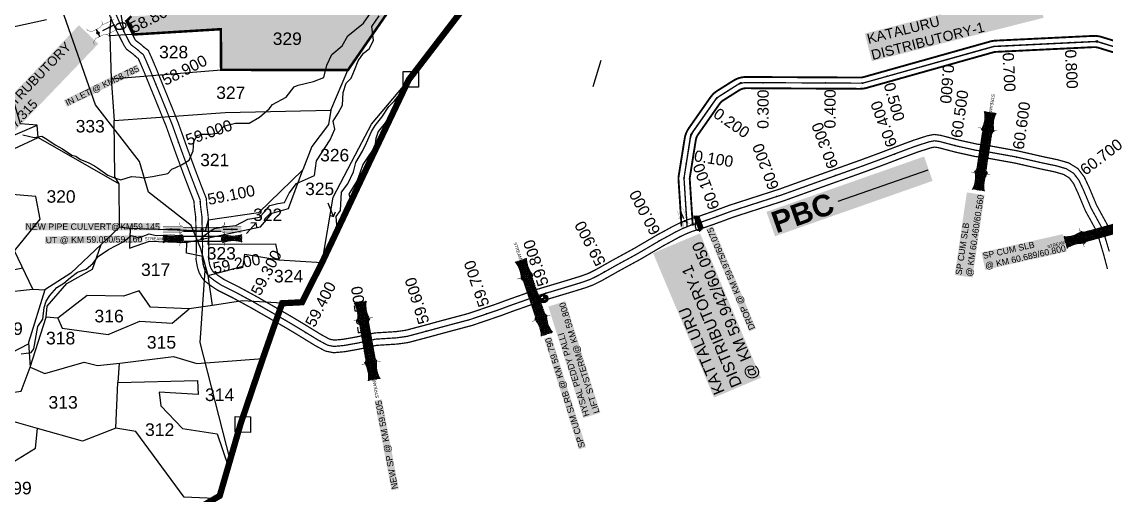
# Model space of a CAD drawing. Header units: inches. Extents: x 206739 to 240559, y 1587423 to 1599564.
# Drawn here: x 216121 to 217858, y 1589237 to 1589996 of the extents above; entities that cross this region are included whole.
import ezdxf
from ezdxf.enums import TextEntityAlignment as Align

# ---------------------------------------------------------------- set-up
doc = ezdxf.new("R2010")
doc.units = ezdxf.units.IN
doc.header["$MEASUREMENT"] = 0
for name, pattern in [('ACAD_ISO02W100', [15, 12, -3]), ('DASHED2', [0.375, 0.25, -0.125]), ('HIDDEN2', [0.1875, 0.125, -0.0625])]:
    doc.linetypes.add(name, pattern=pattern)
for name, color, linetype in [('BLOCK', 72, 'Continuous'), ('BOUNDRY STONES', 240, 'Continuous'), ('CANAL1', 7, 'Continuous'), ('CSMark', 72, 'Continuous'), ('PLOT NO', 7, 'Continuous'), ('PLOTS', 7, 'Continuous'), ('PLOTS NO', 7, 'Continuous'), ('ROADS', 1, 'Continuous'), ('STREAMS', 4, 'Continuous'), ('STRUCTURE', 5, 'Continuous'), ('text1', 7, 'Continuous'), ('text2', 7, 'Continuous'), ('Title', 7, 'Continuous'), ('Unknown_Area_Type', 7, 'Continuous'), ('VILLAGE BOUNDRY', 5, 'Continuous'), ('WUA-17', 3, 'Continuous')]:
    doc.layers.add(name, color=color, linetype=linetype)
doc.styles.add('FONT1', font='Arial')
doc.styles.get("Standard").update_dxf_attribs({"font": 'arial.ttf'})
doc.dimstyles.get("Standard").update_dxf_attribs({"dimtxt": 0.18, "dimasz": 0.18, "dimexe": 0.18, "dimexo": 0.0625, "dimgap": 0.09, "dimtad": 0, "dimtih": 1, "dimtoh": 1, "dimdec": 4, "dimzin": 0, "dimdsep": 46, "dimtxsty": 'Standard', "dimcen": 0.09, "dimadec": 0, "dimazin": 0, "dimtfac": 1, "dimtdec": 4, "dimtofl": 0, "dimtmove": 0, "dimatfit": 3, "dimfxl": 1, "dimtolj": 1, "dimtzin": 0, "dimarcsym": 0})

# ---------------------------------------------------------------- blocks, each defined once
blk = doc.blocks.new('gfgfdgfdgdfg')
at = {"layer": 'PLOTS NO', "color": 0}
for points in [[(19741.3, 7371.2), (19732, 7370.5), (19732.1, 7359.5)], [(19732, 7370.5), (19753.7, 7348.9)]]:
    blk.add_lwpolyline(points, dxfattribs=at)
blk = doc.blocks.new('DROP')
h = blk.add_hatch()
h.set_pattern_fill('ANSI31', color=1, scale=10, angle=45)
h.set_pattern_definition([(90, (-324.4107, -25.7687), (-1.25, 0), [])])
h.paths.add_polyline_path([(-9.9, -4.3), (-13.8, 4.1), (13.8, 4.1), (10.2, -4.3)])
at = {"layer": 'STRUCTURE', "color": 5, "const_width": 0.49}
blk.add_lwpolyline([(-9.9, -4.3), (-13.8, 4.1), (13.8, 4.1), (10.2, -4.3), (-9.9, -4.3)], dxfattribs=at)
at = {"layer": 'STRUCTURE', "color": 5}
blk.add_circle((0, 0), 1.33, dxfattribs=at)
blk = doc.blocks.new('PUMP')
at = {"layer": 'text2', "linetype": 'Continuous'}
h = blk.add_hatch(color=5, dxfattribs=at)
h.dxf.hatch_style = 1
edge = h.paths.add_edge_path(flags=17)
edge.add_arc((0, 0), 10.1, 0, 360)
edge = h.paths.add_edge_path()
edge.add_arc((0, 0), 13.4, 0, 360)
h = blk.add_hatch(dxfattribs=at)
h.set_pattern_fill('ANSI37', color=1, scale=10)
h.set_pattern_definition([(45, (-205292.2248, -1596949.1993), (-0.8838834765, 0.8838834765), []), (135, (-205292.2248, -1596949.1993), (-0.8838834765, -0.8838834765), [])])
h.paths.add_polyline_path([(0, 10.1), (0, 0), (10.1, 0, 0.414214)])
h.paths.add_polyline_path([(0, 0), (-10.1, 0, 0.414214), (0, -10.1)])
at = {"layer": 'text2', "color": 5, "linetype": 'Continuous'}
for radius in [13.4, 10.1]:
    blk.add_circle((0, 0), radius, dxfattribs=at)
at = {"layer": 'text2', "linetype": 'Continuous'}
blk.add_circle((0, 0), 1.3, dxfattribs=at)
blk = doc.blocks.new('CIRCLE-BOX')
for p, q in [((-0.5, 0), (0.5, 0)), ((0, 0.5), (0, -0.5))]:
    blk.add_line(p, q)
blk.add_circle((0, 0), 0.2)
blk = doc.blocks.new('OT')
at = {"layer": 'STRUCTURE', "color": 190}
for points, const_width in [([(769751.4, 1706595.8), (769729.4, 1706595.8)], 0.5), ([(769775.2, 1706601.8), (769775.2, 1706597.8), (769769.2, 1706593.8), (769761.8, 1706593.8), (769754.4, 1706593.8), (769748.4, 1706597.8), (769748.4, 1706601.8)], 0.5), ([(769761.8, 1706593.8), (769761.8, 1706581)], 2.5), ([(769751.4, 1706579), (769729.4, 1706579)], 0.5), ([(769748.4, 1706573), (769748.4, 1706577), (769754.4, 1706581), (769761.8, 1706581), (769761.8, 1706581), (769761.8, 1706581), (769769.2, 1706581), (769775.2, 1706577), (769775.2, 1706573)], 0.5)]:
    blk.add_lwpolyline(points, dxfattribs=dict(at, const_width=const_width))
at = {"layer": 'STRUCTURE', "color": 0}
blk.add_circle((769761.8, 1706587.4), 1.87, dxfattribs=at)
blk.add_leader([(769732.6, 1706587.4), (769753.8, 1706587.4)], dimstyle='Standard', override={"dimasz": 10, "dimgap": 0.09, "dimtad": 0}, dxfattribs=at)
blk = doc.blocks.new('UT')
at = {"layer": 'STRUCTURE'}
h = blk.add_hatch(dxfattribs=at)
h.set_pattern_fill('DASH', color=150, scale=8, angle=-39.6278, style=0)
h.set_pattern_definition([(320.372247933, (-4370.464, -6260.8811), (1.40800153113, 0.132407282), [1, -1])])
h.paths.add_polyline_path([(765163, 1700681.9), (765165.6, 1700680.6), (765167.2, 1700680.3), (765169.1, 1700680), (765172.4, 1700679.6), (765176.4, 1700679.3), (765179.5, 1700679.5), (765183.1, 1700679.9), (765187.7, 1700680.9), (765188.9, 1700681.2), (765193.1, 1700682.2), (765196.1, 1700680.2), (765196.1, 1700672.2), (765193.1, 1700670.2), (765190.5, 1700670.8), (765188.1, 1700671.3), (765185.5, 1700671.8), (765183.6, 1700672.1), (765181, 1700672.5), (765180.3, 1700672.5), (765178.5, 1700672.6), (765176.7, 1700672.6), (765174.6, 1700672.5), (765172.5, 1700672.3), (765170.4, 1700672), (765168.5, 1700671.7), (765166.1, 1700671.2), (765165, 1700670.8), (765163, 1700669.7)])
h.paths.add_polyline_path([(765259.1, 1700682.2), (765256.1, 1700680.2), (765256.1, 1700672.2), (765259.1, 1700670.2), (765261.9, 1700671), (765264.4, 1700671.6), (765266.4, 1700672), (765269.1, 1700672.5), (765272.7, 1700673), (765276.1, 1700673.1), (765278.6, 1700672.9), (765281.2, 1700672.7), (765283.9, 1700672.3), (765286.4, 1700671.9), (765288, 1700671.3), (765289.2, 1700670.6), (765289.1, 1700682.7), (765287.6, 1700681.8), (765285.7, 1700681.2), (765283, 1700680.7), (765281.2, 1700680.4), (765276.7, 1700679.9), (765272.7, 1700679.9), (765268.7, 1700680.3), (765264.8, 1700681), (765261.2, 1700681.7)])
at = {"layer": 'STRUCTURE', "color": 150, "const_width": 0.628}
for points in [[(765190.1, 1700688.2), (765190.1, 1700684.2), (765196.1, 1700680.2), (765256.1, 1700680.2), (765262.1, 1700684.2), (765262.1, 1700688.2)], [(765190.1, 1700664.2), (765190.1, 1700668.2), (765196.1, 1700672.2), (765256.1, 1700672.2), (765262.1, 1700668.2), (765262.1, 1700664.2)]]:
    blk.add_lwpolyline(points, dxfattribs=at)
at = {"layer": 'STRUCTURE', "color": 150}
for points in [[(765196.1, 1700680.2), (765256.1, 1700680.2)], [(765196.1, 1700672.2), (765256.1, 1700672.2)], [(765196.1, 1700672.2), (765256.1, 1700672.2)]]:
    blk.add_lwpolyline(points, dxfattribs=at)
at = {"layer": 'STRUCTURE', "color": 0}
blk.add_circle((765226.1, 1700676.2), 1.89, dxfattribs=at)
at = {"layer": 'STRUCTURE', "color": 150}
for points in [[(765163, 1700681.9), (765164.4, 1700681.1), (765167.9, 1700680.2), (765171.2, 1700679.8), (765176.1, 1700679.4), (765184.7, 1700680.3), (765193.1, 1700682.2)], [(765163, 1700669.7), (765164.3, 1700670.6), (765167.8, 1700671.6), (765171.2, 1700672.1), (765176, 1700672.6), (765184.7, 1700672), (765193.1, 1700670.2)], [(765289.1, 1700682.7), (765287.8, 1700681.9), (765284.3, 1700680.9), (765280.9, 1700680.4), (765276.1, 1700679.8), (765267.4, 1700680.5), (765259.1, 1700682.2)], [(765289.2, 1700670.6), (765287.8, 1700671.4), (765284.2, 1700672.3), (765280.9, 1700672.7), (765276.1, 1700673.1), (765267.4, 1700672.2), (765259.1, 1700670.2)]]:
    blk.add_spline(points, degree=3, dxfattribs=at)
at = {"layer": 'STRUCTURE', "color": 0}
blk.add_text('STREAM', height=5, dxfattribs=at).set_placement((765148.2, 1700675.8), align=Align.MIDDLE_CENTER)
for points in [[(765190.9, 1700676), (765164.2, 1700675.8)], [(765289.3, 1700676.7), (765265.4, 1700676.4)]]:
    blk.add_leader(points, dimstyle='Standard', override={"dimasz": 10, "dimgap": 0.09, "dimtad": 0}, dxfattribs=at)
blk = doc.blocks.new('SLB')
at = {"layer": 'STRUCTURE'}
h = blk.add_hatch(dxfattribs=at)
h.set_pattern_fill('DOTS', color=6, scale=20, angle=320.3722, style=0)
h.set_pattern_definition([(320.372247934, (-159.4327, -72.9564), (1.2786241598, 0.5641323054), [0, -1.25])])
h.paths.add_polyline_path([(769699.5, 1706871.1), (769699.5, 1706861.1), (769729.1, 1706861.1), (769732.1, 1706863.1), (769792.1, 1706863.1), (769795.1, 1706861.1), (769824.7, 1706861.1), (769824.7, 1706871.1), (769795.1, 1706871.1), (769792.1, 1706869.1), (769732.1, 1706869.1), (769729.1, 1706871.1)])
at = {"layer": 'STRUCTURE', "color": 6, "linetype": 'ACAD_ISO02W100', "ltscale": 0.5, "const_width": 0.5}
for points in [[(769699.5, 1706871.1), (769729.1, 1706871.1)], [(769795.1, 1706871.1), (769824.7, 1706871.1)], [(769699.5, 1706861.1), (769729.1, 1706861.1)], [(769795.1, 1706861.1), (769824.7, 1706861.1)]]:
    blk.add_lwpolyline(points, dxfattribs=at)
at = {"layer": 'STRUCTURE', "color": 6, "const_width": 0.628}
for points in [[(769726.1, 1706877.1), (769726.1, 1706873.1), (769732.1, 1706869.1), (769792.1, 1706869.1), (769798.1, 1706873.1), (769798.1, 1706877.1)], [(769726.1, 1706855.1), (769726.1, 1706859.1), (769732.1, 1706863.1), (769792.1, 1706863.1), (769798.1, 1706859.1), (769798.1, 1706855.1)]]:
    blk.add_lwpolyline(points, dxfattribs=at)
at = {"layer": 'STRUCTURE', "color": 6}
blk.add_lwpolyline([(769732.1, 1706863.1), (769792.1, 1706863.1)], dxfattribs=at)
blk.add_lwpolyline([(769732.1, 1706863.1), (769792.1, 1706863.1)], dxfattribs=at)
at = {"layer": 'STRUCTURE', "color": 0}
blk.add_circle((769762.1, 1706866.1), 1.24, dxfattribs=at)
for points in [[(769703.8, 1706866), (769726.7, 1706866)], [(769818.6, 1706865.8), (769795.7, 1706865.8)]]:
    blk.add_leader(points, dimstyle='Standard', override={"dimasz": 10, "dimgap": 0.09, "dimtad": 0}, dxfattribs=at)
blk = doc.blocks.new('SP')
at = {"layer": 'STRUCTURE'}
h = blk.add_hatch(dxfattribs=at)
h.set_pattern_fill('DASH', color=256, scale=8, style=0)
edge = h.paths.add_edge_path()
edge.add_spline(control_points=[(769825.7, 1706742.1), (769825.3, 1706741.8), (769823.8, 1706740.8), (769820.9, 1706740.3), (769817, 1706739.7), (769811.4, 1706738.9), (769804, 1706739.7), (769798.4, 1706741), (769795.6, 1706741.6)], knot_values=[0, 0, 0, 0, 1.613557, 5.24513, 8.624976, 13.470124, 22.190216, 30.746377, 30.746377, 30.746377, 30.746377], degree=3, periodic=0)
edge.add_line((769795.6, 1706741.6), (769792.6, 1706739.6))
edge.add_line((769792.6, 1706739.6), (769732.6, 1706739.6))
edge.add_line((769732.6, 1706739.6), (769729.6, 1706741.6))
edge.add_spline(control_points=[(769729.6, 1706741.6), (769726.9, 1706740.9), (769721.3, 1706739.5), (769713.9, 1706738.5), (769708.3, 1706739.1), (769704.4, 1706739.6), (769701.5, 1706740), (769700, 1706741), (769699.5, 1706741.3)], knot_values=[0, 0, 0, 0, 8.556161, 17.276253, 22.121402, 25.501247, 29.13282, 30.746377, 30.746377, 30.746377, 30.746377], degree=3, periodic=0)
edge.add_line((769699.5, 1706741.3), (769699.5, 1706722.1))
edge.add_spline(control_points=[(769699.5, 1706722.1), (769700, 1706722.4), (769701.4, 1706723.4), (769704.3, 1706724), (769708.2, 1706724.5), (769713.8, 1706725.3), (769721.2, 1706724.5), (769726.8, 1706723.3), (769729.6, 1706722.6)], knot_values=[0, 0, 0, 0, 1.613557, 5.24513, 8.624976, 13.470124, 22.190216, 30.746377, 30.746377, 30.746377, 30.746377], degree=3, periodic=0)
edge.add_line((769729.6, 1706722.6), (769732.6, 1706724.6))
edge.add_line((769732.6, 1706724.6), (769792.6, 1706724.6))
edge.add_line((769792.6, 1706724.6), (769795.6, 1706722.6))
edge.add_spline(control_points=[(769795.6, 1706722.6), (769798.4, 1706723.3), (769803.9, 1706724.8), (769811.3, 1706725.8), (769817, 1706725.1), (769820.9, 1706724.7), (769823.8, 1706724.2), (769825.2, 1706723.3), (769825.7, 1706723)], knot_values=[0, 0, 0, 0, 8.556161, 17.276253, 22.121402, 25.501247, 29.13282, 30.746377, 30.746377, 30.746377, 30.746377], degree=3, periodic=0)
edge.add_line((769825.7, 1706723), (769825.7, 1706742.1))
h.paths.add_polyline_path([(769764.2, 1706732.1, -1), (769761.1, 1706732.1, -1)], flags=0)
h.paths.add_polyline_path([(769761.1, 1706732.1, 1), (769764.2, 1706732.1, 1)], flags=16)
at = {"layer": 'STRUCTURE', "const_width": 0.628}
for points in [[(769726.6, 1706747.6), (769726.6, 1706743.6), (769732.6, 1706739.6), (769792.6, 1706739.6), (769798.6, 1706743.6), (769798.6, 1706747.6)], [(769726.6, 1706716.6), (769726.6, 1706720.6), (769732.6, 1706724.6), (769792.6, 1706724.6), (769798.6, 1706720.6), (769798.6, 1706716.6)]]:
    blk.add_lwpolyline(points, dxfattribs=at)
at = {"layer": 'STRUCTURE', "color": 3}
blk.add_lwpolyline([(769732.6, 1706724.6), (769792.6, 1706724.6)], dxfattribs=at)
blk.add_lwpolyline([(769732.6, 1706724.6), (769792.6, 1706724.6)], dxfattribs=at)
at = {"layer": 'STRUCTURE', "color": 0}
blk.add_circle((769762.6, 1706732.1), 1.55, dxfattribs=at)
at = {"layer": 'STRUCTURE'}
for points in [[(769699.5, 1706741.3), (769700.9, 1706740.5), (769704.4, 1706739.6), (769707.8, 1706739.2), (769712.6, 1706738.8), (769721.3, 1706739.7), (769729.6, 1706741.6)], [(769825.7, 1706742.1), (769824.3, 1706741.3), (769820.8, 1706740.3), (769817.5, 1706739.8), (769812.7, 1706739.2), (769804, 1706739.9), (769795.6, 1706741.6)], [(769699.5, 1706722.1), (769700.9, 1706723), (769704.4, 1706724), (769707.7, 1706724.5), (769712.5, 1706725), (769721.2, 1706724.4), (769729.6, 1706722.6)], [(769825.7, 1706723), (769824.3, 1706723.8), (769820.8, 1706724.7), (769817.4, 1706725.1), (769812.6, 1706725.5), (769803.9, 1706724.6), (769795.6, 1706722.6)]]:
    blk.add_spline(points, degree=3, dxfattribs=at)
at = {"layer": 'STRUCTURE', "color": 0}
blk.add_text('STREAM', height=5, dxfattribs=at).set_placement((769684.3, 1706732.1), align=Align.MIDDLE_CENTER)
for points in [[(769727.4, 1706732.1), (769700.8, 1706732.1)], [(769824.4, 1706732.1), (769800.5, 1706732.1)]]:
    blk.add_leader(points, dimstyle='Standard', override={"dimasz": 10, "dimgap": 0.09, "dimtad": 0}, dxfattribs=at)
blk = doc.blocks.new('8888')
at = {"layer": 'Title', "color": 5, "insert": (195105.1, 1605625), "char_height": 23, "width": 173.819, "attachment_point": 1, "rotation": 320.8039, "bg_fill": 1, "box_fill_scale": 1.1, "bg_fill_color": 7, "bg_fill_true_color": 16777215, "bg_fill_transparency": 0}
blk.add_mtext('\\pxql;{\\fArial|b1|i0|c0|p34;\\C1;PBC}', dxfattribs=at)
at = {"layer": 'Title', "color": 1}
blk.add_leader([(195232.7, 1605504.6), (195154, 1605569)], dimstyle='Standard', override={"dimtxt": 5, "dimasz": 50, "dimgap": 0.09, "dimtad": 0, "dimzin": 2}, dxfattribs=at)

msp = doc.modelspace()

# ---------------------------------------------------------------- hatches: boundary and pattern name
at = {"layer": 'PLOTS NO', "true_color": 0xfeeab9}
h = msp.add_hatch(color=254, dxfattribs=at)
h.dxf.hatch_style = 1
h.paths.add_polyline_path([(216724.0713, 1590034.60292), (216643.69372, 1589918.0367), (216440.49957, 1589918.31693), (216440.08307, 1589983.49169), (216301.44803, 1589975.05241), (216289.96611, 1589997.38627), (216296.73223, 1590004.35281), (216451.10591, 1590011.4214), (216533, 1590020), (216534.81414, 1590066.57087), (216529.58075, 1590070.90101), (216485.62417, 1590065.96039), (216411.06294, 1590057.57986), (216268.63602, 1590046.28181), (216262.17002, 1590057.74604), (216299.74038, 1590334.88632), (216294.61548, 1590342.88515), (216165.90683, 1590327.72772), (216172.6152, 1590351.91), (216237.86588, 1590371.12974), (216241.37859, 1590445.13275), (216236.81754, 1590526.87041), (216231.95531, 1590527.03048), (216232.24133, 1590520.30224), (216171.91916, 1590517.34194), (216159.43081, 1590623.344), (216243.56005, 1590649.07111), (216323.49213, 1590673.51472), (216393.12827, 1590692.46552), (216371.98194, 1590702.13859), (216367.68822, 1590787.93485), (216290.05462, 1590738.28223), (216288.80434, 1590748.84656), (216265.85675, 1590746.71294), (216262.39627, 1590712.91226), (216235.37355, 1590713.94219), (216234.81277, 1590738.63897), (216202.94729, 1590737.9154), (216152.49641, 1590721.91647), (216152.06492, 1590772.6881), (216145.04831, 1590823.95677), (216145.50568, 1590848.2328), (216173.34061, 1590887.23331), (216202.88442, 1590939.28735), (216247.59551, 1591032.0461), (216269.07159, 1591062.63306), (216282.53225, 1591063.573), (216305.40022, 1591086.59623), (216380.64425, 1591097.52869), (216431.68328, 1591135.71057), (216438.90989, 1591192.67629), (216498.79441, 1591187.86282), (216474.8432, 1590993.22666), (216489.18583, 1590992.30918), (216494.31919, 1590920.31826), (216795.76517, 1590930.3859), (216772.43039, 1590843.36672), (216869.46699, 1590833.63071), (216877.41899, 1590632.44591), (216877.90882, 1590483.90558), (217052.22766, 1590481.30615), (217117.95439, 1590337.3019), (217085.83298, 1590289.93), (217087.8144, 1590227.12804), (217009.9051, 1590210.87362), (216952.9275, 1590167.32753), (216915.8553, 1590135.04248), (216904.19654, 1590127.87966), (216837.71983, 1590124.39542), (216837.25184, 1590108.44199), (216798.39365, 1590071.71893), (216772.15102, 1590070.10655), (216756.09141, 1590036.88799)])

# ---------------------------------------------------------------- linework, layer by layer
at = {"color": 3}
for p in [(217663.00793, 1589787.88484), (217519.1314, 1589783.50992), (217183, 1589676, 5), (217205.78624, 1589673.27691), (217853.64943, 1589659.08693), (216957, 1589552, 4)]:
    msp.add_point(p, dxfattribs=at)
at = {"layer": 'BOUNDRY STONES'}
for points in [[(216732.18569, 1589915.53466), (216756.80185, 1589915.49657), (216756.76299, 1589890.37896), (216732.14683, 1589890.41705)], [(216462.86695, 1589362.81031), (216487.48312, 1589362.77222), (216487.44426, 1589337.6546), (216462.82809, 1589337.69269)]]:
    msp.add_lwpolyline(points, close=True, dxfattribs=at)
at = {"layer": 'CANAL1', "color": 1, "linetype": 'HIDDEN2', "ltscale": 50, "const_width": 2}
msp.add_lwpolyline([(216270.029, 1590012.309), (216277.935, 1589993.849), (216284.007, 1589981.399), (216288.737, 1589972.261), (216293.714, 1589962.429), (216296.293, 1589958.542), (216302.191, 1589954.058), (216306.31, 1589950.97), (216311.523, 1589946.2), (216315.842, 1589943.037), (216320.064, 1589933.697), (216326.759, 1589917.974), (216337.137, 1589892.417), (216344.867, 1589873.587), (216361.835, 1589831.57), (216377.543, 1589787.667), (216390.744, 1589751.901), (216400.701, 1589725.899), (216406.892, 1589710.203), (216407.58, 1589700.005), (216409.818, 1589683.18), (216410.55542, 1589648.01165), (216410.819, 1589635.441), (216410.475, 1589614.925), (216412.502, 1589603.608), (216414.582, 1589597.486), (216417.738, 1589591.702), (216420.767, 1589587.725), (216430.048, 1589580.607), (216440.237, 1589573.825), (216463.895, 1589561.975), (216493.748, 1589545.75), (216549.09, 1589513.94), (216570.863, 1589500.852), (216596.249, 1589485.281), (216611.033, 1589477.314), (216621.241, 1589475.301), (216637.265, 1589476.786), (216659.752, 1589480.78), (216687.812, 1589486.929), (216721.613, 1589489.048), (216738.517, 1589491.408), (216771.62, 1589500.208), (216793.32, 1589506.15), (216839.589, 1589518.47), (216885.652, 1589534.17), (216905.815, 1589541.651), (216922.672, 1589547.542), (216948.707, 1589556.884), (217001.337, 1589572.704), (217020.257, 1589578.532), (217032.409, 1589582.963), (217045.071, 1589589.249), (217074.023, 1589605.584), (217106.885, 1589623.464), (217145.032, 1589645.891), (217157.201, 1589652.371), (217168.332, 1589658.579), (217178.964, 1589663.813), (217192.325, 1589669.271), (217208.122, 1589673.972), (217230.318, 1589681.761), (217257.818, 1589691.949), (217337.442, 1589717.652), (217390.897, 1589736.895), (217468.421, 1589764.545), (217497.485, 1589775.276), (217519.1314, 1589783.50992), (217530.507, 1589787.837), (217553.451, 1589796.34), (217566.325, 1589800.453), (217573.636, 1589802.864), (217582.919, 1589804.739), (217591.281, 1589803.572), (217619.746, 1589796.112), (217649.722, 1589789.489), (217667.928, 1589787.108), (217713.912, 1589778.824), (217755.026, 1589769.449), (217778.036, 1589764.649), (217794.089, 1589760.021), (217805.911, 1589752.738), (217814.557, 1589741.31), (217821.972, 1589725.31), (217833.752, 1589697.144), (217852.481, 1589663.01), (217863.114, 1589627.309)], dxfattribs=at)
at = {"layer": 'CANAL1', "color": 1, "ltscale": 4, "const_width": 2}
for points in [[(216260.8433, 1590008.35638), (216268.83929, 1589989.68626), (216275.07131, 1589976.90815), (216279.8354, 1589967.70429), (216285.05695, 1589957.38919), (216288.89501, 1589951.60456), (216296.16564, 1589946.07701), (216299.92021, 1589943.26223), (216305.17463, 1589938.45432), (216307.81259, 1589936.52242), (216310.90645, 1589929.67813), (216317.52541, 1589914.13369), (216327.87892, 1589888.637), (216335.60528, 1589869.81589), (216352.48725, 1589828.01191), (216368.14433, 1589784.25123), (216381.38361, 1589748.38152), (216391.38015, 1589722.27626), (216397.01928, 1589707.97941), (216397.62452, 1589699.00812), (216399.83187, 1589682.41354), (216400.81724, 1589635.42), (216400.46009, 1589614.11975), (216402.79138, 1589601.10387), (216405.39087, 1589593.45287), (216409.32305, 1589586.24637), (216413.62115, 1589580.60308), (216424.22814, 1589572.46811), (216435.2083, 1589565.1595), (216459.26683, 1589553.10888), (216488.86801, 1589537.02074), (216544.02187, 1589505.31889), (216565.67266, 1589492.30435), (216591.25887, 1589476.61054), (216607.61761, 1589467.79493), (216620.72446, 1589465.21028), (216638.6031, 1589466.86716), (216661.69745, 1589470.96903), (216689.20327, 1589476.99659), (216722.61865, 1589479.09141), (216740.50019, 1589481.58789), (216774.22512, 1589490.55322), (216795.92706, 1589496.49575), (216842.49197, 1589508.89454), (216889.00494, 1589524.74791), (216909.2041, 1589532.24233), (216926.01028, 1589538.11557), (216951.83718, 1589547.3829), (217004.24828, 1589563.1371), (217023.44382, 1589569.04997), (217036.35735, 1589573.75865), (217049.75456, 1589580.40964), (217078.8699, 1589596.8368), (217111.81007, 1589614.75933), (217149.91831, 1589637.16355), (217161.98697, 1589643.59012), (217172.97884, 1589649.72052), (217183.06815, 1589654.68736), (217195.65003, 1589659.82709), (217211.20554, 1589664.45622), (217233.71086, 1589672.35377), (217261.09246, 1589682.4979), (217340.67241, 1589708.18669), (217394.27022, 1589727.4811), (217471.83261, 1589755.14479), (217500.99456, 1589765.91195), (217534.02223, 1589778.47511), (217556.71185, 1589786.88384), (217569.41264, 1589790.9415), (217576.20096, 1589793.18013), (217583.22652, 1589794.59917), (217589.31553, 1589793.74939), (217617.39884, 1589786.38942), (217647.99161, 1589779.63015), (217666.39225, 1589777.22369), (217711.91288, 1589769.02317), (217752.89318, 1589759.67865), (217775.6265, 1589754.93637), (217790.00663, 1589750.79065), (217799.06831, 1589745.20816), (217805.93501, 1589736.13199), (217812.8194, 1589721.27693), (217824.73051, 1589692.79744), (217843.20128, 1589659.13406), (217853.48894, 1589624.59258), (217860.2234, 1589599.3452)], [(216287.03071, 1589998.01174), (216292.94269, 1589985.88985), (216297.6386, 1589976.81771), (216302.37105, 1589967.46881), (216303.69099, 1589965.47944), (216308.21636, 1589962.03899), (216312.69979, 1589958.67777), (216317.87137, 1589953.94568), (216323.87141, 1589949.55158), (216329.22155, 1589937.71587), (216335.99259, 1589921.81431), (216346.39508, 1589896.197), (216354.12872, 1589877.35811), (216371.18275, 1589835.12809), (216386.94167, 1589791.08277), (216400.10439, 1589755.42048), (216410.02185, 1589729.52174), (216416.76472, 1589712.42659), (216417.53548, 1589701.00188), (216419.80413, 1589683.94646), (216420.82076, 1589635.462), (216420.48991, 1589615.73025), (216422.21262, 1589606.11213), (216423.77313, 1589601.51913), (216426.15295, 1589597.15763), (216427.91285, 1589594.84692), (216435.86786, 1589588.74589), (216445.2657, 1589582.4905), (216468.52317, 1589570.84112), (216498.62799, 1589554.47926), (216554.15813, 1589522.56111), (216576.05334, 1589509.39965), (216601.23913, 1589493.95146), (216614.44839, 1589486.83307), (216621.75754, 1589485.39172), (216635.9269, 1589486.70484), (216657.80655, 1589490.59097), (216686.42073, 1589496.86141), (216720.60735, 1589499.00459), (216736.53381, 1589501.22811), (216769.01488, 1589509.86278), (216790.71294, 1589515.80425), (216836.68603, 1589528.04546), (216882.29906, 1589543.59209), (216902.4259, 1589551.05967), (216919.33372, 1589556.96843), (216945.57682, 1589566.3851), (216998.42572, 1589582.2709), (217017.07018, 1589588.01403), (217028.46065, 1589592.16735), (217040.38744, 1589598.08836), (217069.1761, 1589614.3312), (217101.95993, 1589632.16867), (217140.14569, 1589654.61845), (217152.41503, 1589661.15188), (217163.68516, 1589667.43748), (217174.85985, 1589672.93864), (217188.99997, 1589678.71491), (217205.03846, 1589683.48778), (217226.92514, 1589691.16823), (217254.54354, 1589701.4001), (217334.21159, 1589727.11731), (217387.52378, 1589746.3089), (217465.00939, 1589773.94521), (217493.97544, 1589784.64005), (217526.99177, 1589797.19889), (217550.19015, 1589805.79616), (217563.23736, 1589809.9645), (217571.07104, 1589812.54787), (217582.61148, 1589814.87883), (217593.24647, 1589813.39461), (217622.09316, 1589805.83458), (217651.45239, 1589799.34785), (217669.46375, 1589796.99231), (217715.91112, 1589788.62483), (217757.15882, 1589779.21935), (217780.4455, 1589774.36163), (217798.17137, 1589769.25135), (217812.75369, 1589760.26784), (217823.17899, 1589746.48801), (217831.1246, 1589729.34307), (217842.77349, 1589701.49056), (217861.76072, 1589666.88594)]]:
    msp.add_lwpolyline(points, dxfattribs=at)
at = {"layer": 'CANAL1', "color": 200, "linetype": 'ByBlock', "ltscale": 40, "const_width": 3}
for points in [[(217178.01891, 1589667.41681), (217173.16397, 1589742.1829, -0.0557912784), (217173.46466, 1589748.62759), (217183.02471, 1589808.59515, -0.1136444839), (217189.58832, 1589824.82032), (217224.16857, 1589874.22068, -0.0995150947), (217235.29289, 1589884.82971), (217260.78425, 1589900.92952, -0.1430755687), (217281.80998, 1589906.95494), (217463.83355, 1589906.02148, 0.0698683042), (217469.62132, 1589906.80397), (217672.2962, 1589963.74596, -0.056420934), (217680.95623, 1589965.1539), (217837.33544, 1589972.73593, -0.0865932486), (217850.63999, 1589971.07348), (217894.1126, 1589957.76554), (217938.04975, 1589949.95449), (218163.49135, 1589936.98661), (218491.83108, 1589919.96901), (218634.27389, 1589900.90976), (218765.35456, 1589880.9627)], [(217195.98109, 1589668.58319), (217191.12614, 1589743.34927, -0.0557912784), (217191.2402, 1589745.79381), (217200.80024, 1589805.76137, -0.1136444839), (217204.3345, 1589814.498), (217238.91475, 1589863.89836, -0.0995150947), (217244.90477, 1589869.61091), (217270.39613, 1589885.71072, -0.1430755687), (217281.71767, 1589888.95518), (217463.74124, 1589888.02172, 0.0698683042), (217474.48996, 1589889.47491), (217677.16484, 1589946.4169, -0.056420934), (217681.82793, 1589947.17502), (217838.20715, 1589954.75705, -0.0865932486), (217845.37113, 1589953.86189), (217889.8874, 1589940.23446), (217935.95025, 1589932.04551), (218162.50865, 1589919.01339), (218490.16892, 1589902.03099), (218631.72611, 1589883.09024), (218762.6466, 1589863.16756)]]:
    msp.add_lwpolyline(points, format="xyb", dxfattribs=at)
at = {"layer": 'CANAL1', "color": 1, "linetype": 'HIDDEN2', "ltscale": 5, "const_width": 2}
msp.add_lwpolyline([(217187, 1589668), (217182.14506, 1589742.76609, -0.0557912784), (217182.35243, 1589747.2107), (217191.91248, 1589807.17826, -0.1136444839), (217196.96141, 1589819.65916), (217231.54166, 1589869.05952, -0.0995150947), (217240.09883, 1589877.22031), (217265.59019, 1589893.32012, -0.1430755687), (217281.76382, 1589897.95506), (217463.78739, 1589897.0216, 0.0698683042), (217472.05564, 1589898.13944), (217674.73052, 1589955.08143, -0.056420934), (217681.39208, 1589956.16446), (217837.77129, 1589963.74649, -0.0865932486), (217848.00556, 1589962.46769), (217892, 1589949), (217937, 1589941), (218163, 1589928), (218491, 1589911), (218633, 1589892), (218764.00058, 1589872.06513)], format="xyb", dxfattribs=at)
at = {"layer": 'CSMark', "linetype": 'Continuous'}
for p in [(217800.47759, 1589961.93831), (217700.59493, 1589957.09551), (217603.47799, 1589935.06286), (217507.20543, 1589908.01486), (217308.67073, 1589897.81707), (217408.66942, 1589897.30426), (217223.52068, 1589857.60097), (217185.59833, 1589767.57137)]:
    msp.add_point(p, dxfattribs=at)
at = {"layer": 'PLOTS'}
for points in [[(216724.0713, 1590034.60292), (216643.69372, 1589918.0367), (216440.49957, 1589918.31693), (216440.08307, 1589983.49169), (216262.18549, 1589972.58896), (216264.24751, 1590003.42469)], [(216147.5179, 1589809.81413), (216145.72269, 1589829.53794), (216119.47204, 1589832.08831), (216094.71332, 1589913.58007), (216007.24524, 1589907.64787), (216016.2414, 1589967.4121), (216160.59628, 1589998.83352)], [(216262.18549, 1589972.58896), (216264.55822, 1589904.23034), (216440.49957, 1589918.31693)], [(216094.71332, 1589913.58007), (215996.95718, 1589829.89989), (215958.08565, 1589812.27267), (215982.01911, 1589759.49461), (216145.72269, 1589829.53794)], [(216264.55822, 1589904.23034), (216269.40439, 1589837.4351), (216446.75606, 1589850.30243), (216616.33736, 1589853.74091), (216643.69372, 1589918.0367)], [(216420.40445, 1589649.50015), (216419.0642, 1589638.91924), (216527.70315, 1589639.43258), (216532.89145, 1589614.21235), (216602.33223, 1589609.91588), (216620.18011, 1589714.67173), (216661.23412, 1589793.10147), (216681.35023, 1589831.53135), (216741.15073, 1589902.61974)], [(216616.33736, 1589853.74091), (216612.75788, 1589830.55623), (216586.07648, 1589795.67665), (216571.27672, 1589757.96997), (216500.31405, 1589689.35522), (216419.75657, 1589677.62203), (216415.05513, 1589660.02211), (216294.74911, 1589664.24562), (216277.82009, 1589666.38708), (216277.1658, 1589735.68768), (216270.18539, 1589747.20457), (216269.40439, 1589837.4351)], [(216139.15098, 1589567.25338), (216109.78891, 1589628.52341), (216150.96549, 1589678.97003), (216143.94456, 1589715.48657), (216022.96035, 1589725.48472), (216030.08702, 1589755.4654), (216147.5179, 1589809.81413), (216277.1658, 1589735.68768)], [(216294.74911, 1589664.24562), (216293.65054, 1589632.95302), (216325.99573, 1589643.75397), (216384.11013, 1589641.85101), (216420.40445, 1589649.50015), (216503.7608, 1589667.06777), (216522.50965, 1589688.54851), (216548.59921, 1589695.98688), (216571.27672, 1589757.96997)], [(216426.51631, 1589541.07889), (216389.1815, 1589535.65599), (216327.57773, 1589538.44856), (216309.1253, 1589564.25934), (216284.22714, 1589555.62771), (216225.78388, 1589556.85894), (216178.92614, 1589520.65382), (216160.43594, 1589522.05146), (216161.76667, 1589539.65648), (216193.62287, 1589575.84601), (216234.29638, 1589599.05556), (216248.51631, 1589638.81367), (216277.82009, 1589666.38708)], [(215893.46106, 1589654.00368), (215795.09126, 1589616.64752), (215794.30644, 1589566.03476), (215886.33493, 1589603.78036), (215883.67747, 1589549.99286), (216013.44835, 1589579.27271), (216122.77477, 1589601.42571)], [(216248.51631, 1589638.81367), (216199.5946, 1589592.78076), (216158.407, 1589565.88687), (216131.78292, 1589481.67158), (216134.68974, 1589442.19527), (216160.43594, 1589522.05146)], [(216419.55344, 1589589.01589), (216411.11297, 1589619.3619), (216384.86691, 1589624.87839), (216385.42127, 1589641.80808)], [(216538.29809, 1589544.48093), (216474.69865, 1589548.0774), (216426.51631, 1589541.07889), (216419.55344, 1589589.01589), (216475.69844, 1589603.97522), (216478.69563, 1589622.90798), (216532.89145, 1589614.21235)], [(216016.81911, 1589446.39631), (216012.30113, 1589477.43318), (216041.5412, 1589488.79591), (216089.14468, 1589561.85487), (216139.15098, 1589567.25338), (216158.407, 1589565.88687)], [(216178.92614, 1589520.65382), (216185.6976, 1589504.63241), (216259.65151, 1589494.47896), (216310.139, 1589515.84792), (216362.18629, 1589512.34497), (216389.1815, 1589535.65599)], [(216018.11813, 1589389.2692), (216016.81911, 1589446.39631), (216075.95617, 1589450.86803), (216131.95103, 1589479.38854)], [(216134.68974, 1589442.19527), (216158.18847, 1589431.66353), (216220.99976, 1589450.04737), (216242.4522, 1589444.99467), (216278.07252, 1589448.36197), (216364.49211, 1589459.16808), (216401.68742, 1589447.70248), (216507.38741, 1589456.06806)], [(216272.0118, 1589344.38138), (216218.29658, 1589323.46678), (216146.41331, 1589343.88426), (216067.62671, 1589366.26254), (216021.48901, 1589354.58354), (216018.11813, 1589389.2692), (216120.19114, 1589403.71351), (216134.68974, 1589442.19527)], [(216276.97954, 1589448.25865), (216275.3243, 1589417.69559), (216402.94974, 1589420.92054), (216403.51966, 1589398.36629), (216341.2792, 1589402.07856), (216343.99594, 1589380.07672), (216378.64189, 1589343.97372), (216434.33375, 1589335.2174), (216452.05563, 1589283.36825)], [(216430.69595, 1589231.56767), (216381.45727, 1589233.90034), (216303.96584, 1589339.0842), (216272.0118, 1589344.38138), (216275.3243, 1589417.69559)], [(215916.88749, 1589290.21386), (216009.46514, 1589297.91054), (216054.44962, 1589278.20767), (216101.53363, 1589286.50885), (216143.22304, 1589312.30524), (216146.41331, 1589343.88426)]]:
    msp.add_lwpolyline(points, dxfattribs=at)
at = {"layer": 'ROADS'}
msp.add_lwpolyline([(216455.04046, 1589293.66532), (216407.01789, 1589481.81968), (216415.3332, 1589604.1889), (216407.84408, 1589631.63105), (216392.36748, 1589669.24228), (216324.17877, 1589722.46023), (216309.9464, 1589771.50914), (216239.3394, 1589862.1526), (216178.69639, 1590036.2919), (216176.36501, 1590151.04216), (216167.98109, 1590280.97631), (216159.98822, 1590329.6321), (216170.28044, 1590360.84097), (216214.09065, 1590372.03451), (216232.99176, 1590376.86376), (216233.26816, 1590510.85955), (216168.73169, 1590514.89906), (216153.59081, 1590628.04961)], dxfattribs=at)
at = {"layer": 'STREAMS'}
for points in [[(216122.92181, 1589813.99703), (216141.01741, 1589809.91429), (216153.5052, 1589812.39019), (216161.2996, 1589807.0757), (216174.7058, 1589798.0096), (216186.55644, 1589792.06503), (216201.27733, 1589781.55095), (216207.8885, 1589779.82705), (216215.4744, 1589774.67422), (216227.34746, 1589769.75968), (216237.75073, 1589764.84733), (216242.27706, 1589761.29056), (216259.24313, 1589749.39396), (216269.58253, 1589745.30485), (216279.92339, 1589742.15571), (216296.86156, 1589747.76923), (216310.65341, 1589746.18127), (216316.29565, 1589745.5459), (216330.72027, 1589747.71684), (216355.18109, 1589752.37867), (216361.46193, 1589759.26188), (216368.05003, 1589762.07151), (216376.83454, 1589766.13103), (216389.38634, 1589773.63118), (216395.67978, 1589788.6606), (216396.6431, 1589803.38485), (216401.98776, 1589813.08934), (216408.88829, 1589815.27192), (216423.6231, 1589815.24912), (216434.91225, 1589817.11151), (216446.21642, 1589828.6867), (216463.77913, 1589832.73264), (216485.41174, 1589833.01249), (216502.04215, 1589842.38619), (216517.46675, 1589856.05182), (216522.80705, 1589862.93649), (216544.7705, 1589874.49511), (216557.33684, 1589891.39467), (216563.92446, 1589893.89098), (216588.70013, 1589899.49237), (216605.01279, 1589906.04674), (216610.05988, 1589926.09108), (216617.92373, 1589942.99791), (216634.24736, 1589956.75852), (216643.36386, 1589972.72345), (216668.78945, 1589993.04958), (216685.48715, 1590017.61306)], [(216120.46378, 1589463.29834), (216136.33563, 1589465.71356), (216140.61695, 1589471.5014), (216146.95686, 1589507.01813), (216154.90969, 1589519.20462), (216157.07427, 1589537.49958), (216160.14184, 1589547.86379), (216166.25859, 1589556.69851), (216177.56975, 1589569.79471), (216188.56626, 1589576.79205), (216199.26057, 1589585.61969), (216210.56512, 1589594.4463), (216224.30465, 1589599.30459), (216235.304, 1589608.13175), (216243.86552, 1589619.09741), (216260.36147, 1589630.35584), (216284.7939, 1589643.12686), (216296.7101, 1589652.86744), (216308.91122, 1589649.49387), (216325.39961, 1589655.87277), (216336.3812, 1589653.11103), (216359.75658, 1589653.83863), (216385.38654, 1589651.66417), (216402.17024, 1589651.6382), (216413.15825, 1589653.14606), (216429.34852, 1589664.1), (216444.91629, 1589667.12563), (216463.83937, 1589669.23115), (216483.07946, 1589678.9604), (216502.00491, 1589682.59078), (216510.56296, 1589691.42172), (216518.81692, 1589700.86299), (216531.63865, 1589704.19784), (216542.01643, 1589705.70665), (216549.36392, 1589720.94387), (216561.28908, 1589736.4789), (216589.99322, 1589748.93833), (216593.38676, 1589772.7208), (216615.13143, 1589806.09343), (216622.48204, 1589823.46537), (216619.75506, 1589835.97343), (216628.01451, 1589849.07436), (216635.05254, 1589861.56732), (216636.00007, 1589882.30385), (216640.90578, 1589897.2398), (216648.85218, 1589905.15677), (216654.36482, 1589917.95706), (216660.18598, 1589932.89159), (216668.74922, 1589945.07721), (216677.60964, 1589952.07777), (216684.3434, 1589965.18114), (216681.96359, 1589987.6694), (216693.89177, 1590005.03425)], [(216626.65165, 1589663.53935), (216624.75343, 1589683.3982), (216631.51955, 1589693.02649), (216633.49383, 1589722.32537), (216643.73845, 1589735.99659), (216652.83395, 1589755.06731), (216656.32868, 1589769.71282), (216667.15931, 1589788.20256), (216673.54575, 1589801.68701), (216681.31774, 1589819.37864), (216687.5056, 1589829.20065), (216697.94265, 1589842.67875), (216709.34934, 1589859.43263), (216718.42992, 1589868.86461), (216735.8247, 1589891.00686)], [(216718.79547, 1589855.75527), (216711.2583, 1589846.51372), (216703.13672, 1589833.61033), (216691.92683, 1589819.36222), (216688.24485, 1589808.37975), (216686.68384, 1589796.81561), (216683.38115, 1589790.34283), (216677.19388, 1589780.90646), (216667.33449, 1589766.84908), (216662.49015, 1589752.59113), (216658.42176, 1589741.22369), (216645.2707, 1589719.07479), (216648.72575, 1589708.08128)]]:
    msp.add_lwpolyline(points, dxfattribs=at)
at = {"layer": 'text2', "color": 0, "linetype": 'Continuous'}
msp.add_lwpolyline([(217187, 1589668), (217182, 1589745), (217193, 1589814), (217235, 1589874), (217273, 1589898), (217468, 1589897), (217678, 1589956), (217843, 1589964), (217892, 1589949), (217937, 1589941), (218163, 1589928), (218491, 1589911), (218633, 1589892), (218764.00058, 1589872.06513)], dxfattribs=at)
at = {"layer": 'text2', "color": 2}
msp.add_lwpolyline([(217036.48455, 1589891.7272), (217049, 1589934)], dxfattribs=at)
at = {"layer": 'text2', "linetype": 'Continuous'}
msp.add_circle((217843, 1589964), 1.55496, dxfattribs=at)
at = {"layer": 'text2'}
for p in [(216268.62743, 1589989.82105), (216410.23927, 1589663.08889), (216410.55542, 1589648.01165), (216941.53035, 1589554.30884), (216957, 1589552, 140), (216674.55642, 1589484.0242)]:
    msp.add_point(p, dxfattribs=at)
at = {"layer": 'text2', "color": 3, "linetype": 'Continuous'}
for p in [(216284.92245, 1589979.63042), (216335.89622, 1589895.47257), (216372.48612, 1589801.80069), (217615.56732, 1589797.20713), (217714.66182, 1589778.65302), (217424.67738, 1589748.94324), (217809.1542, 1589748.45124), (217329.91811, 1589715.22325), (216407.07592, 1589707.47686), (217234.54347, 1589683.32642), (217853.8565, 1589658.39167), (217142.22342, 1589644.23981), (216411.85962, 1589607.19447), (217054.706, 1589594.68516), (216960.48966, 1589560.42574), (216488.92744, 1589548.36996), (216865.53125, 1589527.31209), (216575.85891, 1589497.78766), (216768.91757, 1589499.48959), (216670.04145, 1589483.0348)]:
    msp.add_point(p, dxfattribs=at)
at = {"layer": 'Unknown_Area_Type'}
msp.add_lwpolyline([(216280, 1590007), (216284.56378, 1589979.97265)], dxfattribs=at)
at = {"layer": 'VILLAGE BOUNDRY', "linetype": 'DASHED2', "ltscale": 50}
msp.add_lwpolyline([(216846.68308, 1590040.17488, 10, 10, 0), (216741.15073, 1589902.61974, 10, 10, 0), (216675.22854, 1589764.32516, 10, 10, 0), (216602.33223, 1589609.91588, 10, 10, 0), (216570.03415, 1589546.04955, 10, 10, 0), (216538.29809, 1589544.48093, 10, 10, 0), (216507.38741, 1589456.06806, 10, 10, 0), (216471.7504, 1589351.31141, 10, 10, 0), (216438.33051, 1589236.01924, 10, 10, 0), (216405.63283, 1589216.95384, 10, 10, 0)], format="xyseb", dxfattribs=at)
at = {"layer": 'WUA-17', "color": 17, "const_width": 4}
msp.add_lwpolyline([(216724.0713, 1590034.60292), (216643.69372, 1589918.0367), (216440.49957, 1589918.31693), (216440.08307, 1589983.49169), (216301.44803, 1589975.05241), (216289.96611, 1589997.38627), (216296.73223, 1590004.35281)], dxfattribs=at)

# ---------------------------------------------------------------- block references
at = {"rotation": 110.1294239810736}
msp.add_blockref('DROP', (217205.78624, 1589673.27691), dxfattribs=at)
at = {"layer": 'BLOCK'}
for p in [(217843, 1589964), (217678, 1589956, 90.566), (217273, 1589898, 90.836), (217468, 1589897, 90.84), (217235, 1589874, 90.84), (217193, 1589814, 90.719), (217182, 1589745, 91.092), (217187, 1589668, 91.166)]:
    msp.add_blockref('CIRCLE-BOX', p, dxfattribs=at)
at = {"layer": 'STRUCTURE', "color": 0}
for name, p, rotation in [('OT', (160856.83463, 3461315.52152), 205.9732156061361), ('SP', (-1350158.77101, 2613215.41351), 261.1408016935705), ('SLB', (-1356745.84584, 2603278.01809), 261.50391837814), ('SP', (-76889.79365, -259285.29832), 15.21870128537446), ('SLB', (-61111.86862, -261854.81493), 15.7061701613355), ('SP', (-1647686.59552, 1758761.25074), 289.0909691312299), ('SLB', (-1648847.6333, 1746895.61238), 289.4540858157993), ('SP', (2030895.66772, 1126806.17051), 99.9690336289641)]:
    msp.add_blockref(name, p, dxfattribs=dict(at, rotation=rotation))
at = {"layer": 'STRUCTURE', "color": 0, "xscale": 0.6000000000000001, "yscale": 0.6000000000000001, "zscale": 0.6000000000000001, "rotation": 293.2389505309619}
msp.add_blockref('OT', (-905926.84128, 1610043.86029, 5), dxfattribs=at)
at = {"layer": 'STRUCTURE', "color": 0}
for name, p in [('SLB', (-553351.8663, -117202.98372)), ('UT', (-548815.50401, -111028.21125))]:
    msp.add_blockref(name, p, dxfattribs=at)
at = {"layer": 'text1'}
for p, xscale, yscale, zscale, rotation in [((232375.76904, 1588975.63753), 0.7487261496026492, 0.7487261496026492, 0.7487261496026492, 156.9451484746999), ((210021.07716, 1604053.7007), 0.7487261496026493, 0.7487261496026493, 0.7487261496026493, 273.7599561525483)]:
    msp.add_blockref('gfgfdgfdgdfg', p, dxfattribs=dict(at, xscale=xscale, yscale=yscale, zscale=zscale, rotation=rotation))
at = {"layer": 'text2', "xscale": 1.500000000000001, "yscale": 1.500000000000001, "zscale": 1.500000000000001, "rotation": 58.54077517928761}
msp.add_blockref('8888', (2119008.36208, 83104.92517), dxfattribs=at)
at = {"layer": 'text2', "color": 3, "linetype": 'Continuous', "xscale": 0.5, "yscale": 0.5, "zscale": 0.5}
msp.add_blockref('PUMP', (216957, 1589552, 4), dxfattribs=at)

# ---------------------------------------------------------------- texts
at = {"layer": 'CSMark', "color": 1}
for s, rotation, p in [('58.800', 26.87873539, (216296.4566, 1589984.74416)), ('58.900', 26.87873539, (216347.43036, 1589900.58631)), ('60.500', 81.98980247, (217617.9701, 1589809.59315)), ('60.400', 110.4787285, (217515.33523, 1589795.5422)), ('60.600', 81.98980247, (217717.0646, 1589791.03904)), ('59.000', 19.31132559, (216384.59326, 1589805.35093)), ('60.300', 110.4787285, (217420.88121, 1589760.97552)), ('60.700', 37.4619569, (217819.55294, 1589755.59639)), ('60.200', 110.4787285, (217326.12194, 1589727.25554)), ('60.100', 110.4787285, (217230.7473, 1589695.35871)), ('59.100', 11.34219769, (216418.92777, 1589710.57421)), ('60.000', 117.70981792, (217136.94292, 1589655.69857)), ('59.900', 117.70981792, (217049.4255, 1589606.14392)), ('59.800', 108.78076267, (216957.05168, 1589572.56523)), ('59.300', 62.80426112, (216495.26717, 1589559.27843)), ('59.200', 11.34219769, (216427.62083, 1589600.44478)), ('59.700', 108.78076267, (216862.09327, 1589539.45158)), ('59.400', 62.80426112, (216582.19863, 1589508.69613)), ('59.600', 107.3869268, (216765.7759, 1589511.70912)), ('59.500', 98.6527414, (216668.79175, 1589495.58969))]:
    msp.add_text(s, height=18, rotation=rotation, dxfattribs=at).set_placement(p, align=Align.MIDDLE_LEFT)
at = {"layer": 'CSMark', "color": 1, "linetype": 'Continuous', "style": 'FONT1'}
for s, rotation, p in [('0', 282.52880742, (216278.38623, 1589995.26194, 90.479)), ('0.700', 272.77580338, (217701.12763, 1589946.10842)), ('0.800', 272.77580338, (217801.0103, 1589950.95121)), ('0.600', 265.3756442, (217605.89334, 1589927.14128)), ('0.500', 285.69283435, (217510.18071, 1589897.42488)), ('0.200', 325.00797977, (217232.53223, 1589851.29289)), ('0.100', 350.94211182, (217198.44498, 1589781.04493)), ('0', 3.71528893, (217197.97688, 1589668.71278))]:
    msp.add_text(s, height=18, rotation=rotation, dxfattribs=at).set_placement(p, align=Align.MIDDLE_LEFT)
for s, p in [('0.300', (217308.61432, 1589886.81722)), ('0.400', (217415.9028, 1589887.29811))]:
    msp.add_text(s, height=18, rotation=89.70617785, dxfattribs=at).set_placement(p, align=Align.MIDDLE_RIGHT)
at = {"layer": 'PLOT NO'}
for s, p in [('317', (216312.23136, 1589588.22213)), ('324', (216525.10675, 1589577.79328)), ('316', (216237.65398, 1589513.85549)), ('319', (216075.9399, 1589493.64774)), ('318', (216160.01823, 1589478.54042)), ('315', (216321.51654, 1589471.80196)), ('314', (216414.75597, 1589387.80994)), ('313', (216164.00351, 1589375.62073)), ('312', (216318.66097, 1589331.94101)), ('499', (216090.25757, 1589238.31899))]:
    msp.add_text(s, height=20.139367, dxfattribs=at).set_placement(p)
at = {"layer": 'PLOTS NO'}
for s, p in [('329', (216523.28327, 1589958.31644)), ('328', (216341.26097, 1589936.92464)), ('327', (216432.75732, 1589871.76278)), ('333', (216207.65627, 1589818.11794)), ('321', (216407.00876, 1589764.10167)), ('326', (216599.21063, 1589771.77556)), ('325', (216575.1217, 1589717.7374)), ('320', (216160.94293, 1589705.56292)), ('322', (216491.86511, 1589676.27741)), ('323', (216417.62039, 1589614.57718))]:
    msp.add_text(s, height=19.931761, rotation=359.91135042, dxfattribs=at).set_placement(p)
at = {"layer": 'STRUCTURE', "color": 5, "insert": (217473.51224, 1589975.40396), "char_height": 16, "width": 280.5522338, "attachment_point": 1, "rotation": 14.21037714, "style": 'FONT1', "bg_fill": 1, "box_fill_scale": 1.1, "bg_fill_color": 7, "bg_fill_true_color": 16777215, "bg_fill_transparency": 0}
msp.add_mtext('{\\C1;KATALURU DISTRIBUTORY-1}', dxfattribs=at)
at = {"layer": 'STRUCTURE', "color": 5, "attachment_point": 1, "bg_fill": 1, "box_fill_scale": 1.1, "bg_fill_color": 7, "bg_fill_true_color": 16777215, "bg_fill_transparency": 0}
for s, insert, char_height, width, rotation in [(' CHAGALERU DISTRUBUTORY \\P@ KM 57.215/ 57.315', (215977.77924, 1589742.8568), 15, 339.407845, 46.16468246), ('IN LET @ KM58.785', (216189.83671, 1589869.36163), 10, 128.6402456, 25.97321561), ('SP CUM SLB \\P@ KM 60.460/60.560', (217616.67046, 1589590.58667, 12), 10, 131.668895, 81.63991823), ('DROP @ KM 59.975/60.075', (217286.81708, 1589500.44293, 4), 10, 176.0208731, 112.83505951), ('UT @ KM 59.050/59.160', (216159.51393, 1589650.63612), 10, 154.1723056, 0.61761339), ('KATTALURU  \\PDISTRIBUTORY-1\\P@ KM 59.942/60.050', (217230.83518, 1589395.6733, 4), 18, 247.5843386, 112.83505951), ('SP CUM SLB \\P@ KM 60.689/60.800', (217659.52686, 1589625.11444), 10, 131.668895, 12.67991396), ('HYSAL PEDDY PALLI \\PLIFT SYSTERM@ KM 59.800', (217021.28619, 1589361.78553, 4), 10, 185.1886767, 107.41796765), ('SP CUM SLRB @ KM 59.790', (217014.11497, 1589311.61276, 4), 10, 183.6470668, 107.41796765), ('NEW SP @ KM 59.505', (216714.13962, 1589245.85392), 10, 144.158663, 100.69416685)]:
    msp.add_mtext(s, dxfattribs=dict(at, insert=insert, char_height=char_height, width=width, rotation=rotation))
at = {"layer": 'STRUCTURE', "color": 5, "insert": (216127.23677, 1589672.23544), "char_height": 10, "width": 214.7998636, "attachment_point": 1, "bg_fill": 1, "box_fill_scale": 1.1, "bg_fill_color": 7, "bg_fill_true_color": 16777215, "bg_fill_transparency": 0}
msp.add_mtext('NEW PIPE CULVERT@KM59.145', dxfattribs=at)

doc.saveas('drawing.dxf')
